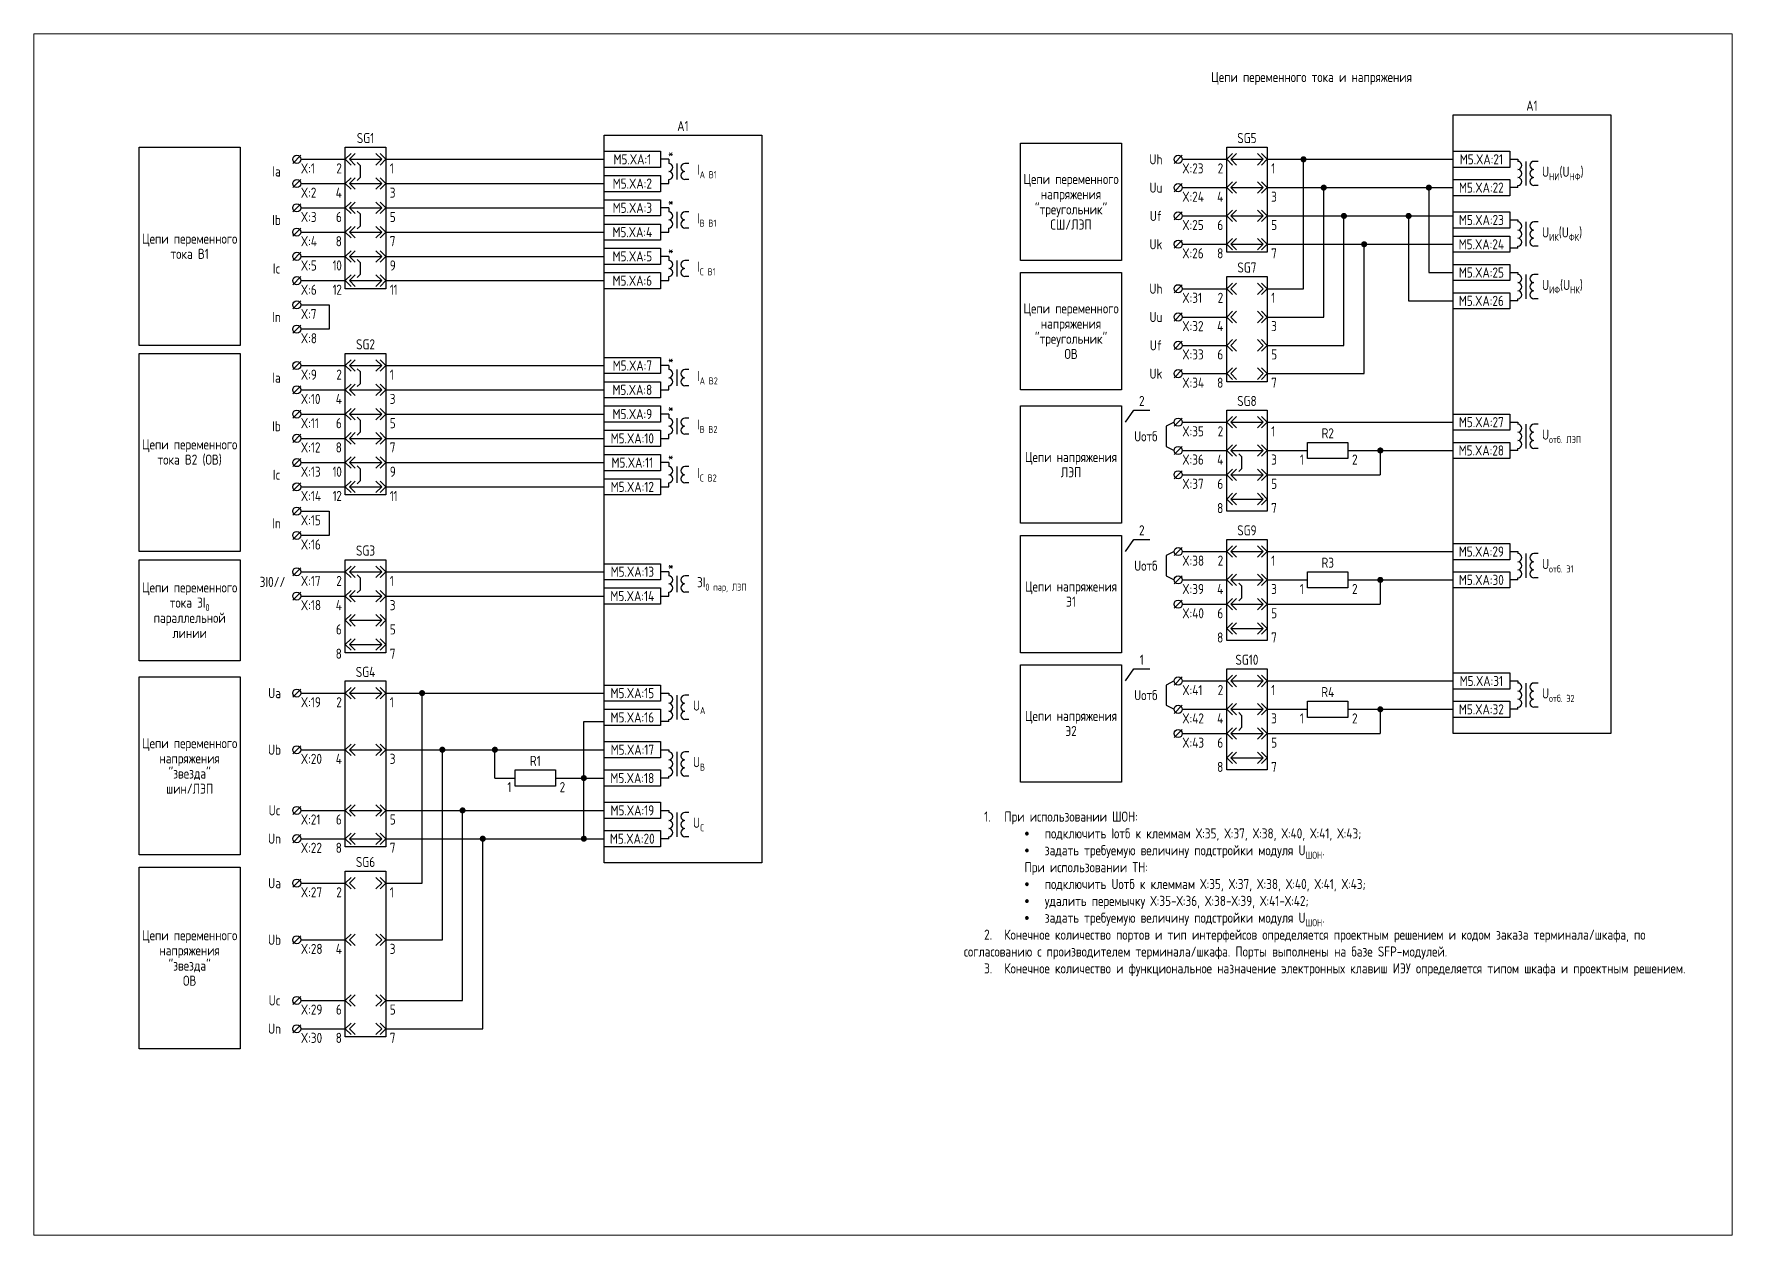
# Paper-space layout 'Лист1' of a CAD drawing. Header units: millimetres. Extents: x 31 to 266, y 22 to 188.
# The model-space entities are those that its viewports show. They can reach past a viewport. Long polylines and large blocks are cut down to what shows.
import ezdxf

# ---------------------------------------------------------------- set-up
doc = ezdxf.new("R2010")
doc.units = ezdxf.units.MM
doc.styles.add('Gost_type_A', font='GOST_A.TTF')

# ---------------------------------------------------------------- blocks, each defined once
blk = doc.blocks.new('БИ_разъем')
for p, q in [((0, 0), (1.41, 1.41)), ((0, 0), (1.41, 1.41)), ((0, 0), (1.41, -1.41)), ((0, 0), (1.41, -1.41)), ((1, 0), (2.41, 1.41)), ((1, 0), (2.41, -1.41)), ((1, 0), (9, 0)), ((9, 0), (7.59, 1.41)), ((9, 0), (7.59, -1.41)), ((10, 0), (8.59, 1.41)), ((10, 0), (8.59, 1.41)), ((10, 0), (8.59, -1.41)), ((10, 0), (8.59, -1.41))]:
    blk.add_line(p, q)
blk = doc.blocks.new('БИ_перемычка')
for p, q in [((2.97, -0.79), (3.67, -1.5)), ((3.67, -1.5), (3.67, -4.5)), ((2.97, -5.21), (3.67, -4.5))]:
    blk.add_line(p, q)
blk = doc.blocks.new('POINT')
at = {"const_width": 0.75}
blk.add_lwpolyline([(-0.375, 0, 1), (0.375, 0, 1)], format="xyb", close=True, dxfattribs=at)
blk = doc.blocks.new('БИ_разъем_холост')
for p, q in [((0, 0), (1.41, 1.41)), ((0, 0), (1.41, 1.41)), ((0, 0), (1.41, -1.41)), ((0, 0), (1.41, -1.41)), ((1, 0), (2.41, 1.41)), ((1, 0), (2.41, 1.41)), ((1, 0), (2.41, -1.41)), ((1, 0), (2.41, -1.41)), ((9, 0), (7.59, 1.41)), ((9, 0), (7.59, 1.41)), ((9, 0), (7.59, -1.41)), ((9, 0), (7.59, -1.41)), ((10, 0), (8.59, 1.41)), ((10, 0), (8.59, 1.41)), ((10, 0), (8.59, -1.41)), ((10, 0), (8.59, -1.41))]:
    blk.add_line(p, q)

msp = doc.modelspace()

# ---------------------------------------------------------------- linework, layer by layer
for p, q in [((66, 267), (64, 265)), ((157, 266), (155, 266)), ((284, 267), (282, 265)), ((314, 234), (314, 266)), ((66, 261), (64, 259)), ((155, 260), (157, 260)), ((284, 260), (282, 258)), ((319, 227), (319, 259)), ((345, 259), (345, 238)), ((66, 255), (64, 253)), ((157, 254), (155, 254)), ((284, 253), (282, 251)), ((340, 252), (340, 231)), ((66, 249), (64, 247)), ((155, 248), (157, 248)), ((305, 252), (351, 252)), ((324, 220), (324, 252)), ((284, 246), (282, 244)), ((329, 213), (329, 245)), ((66, 243), (64, 241)), ((157, 242), (155, 242)), ((66, 237), (64, 235)), ((155, 236), (157, 236)), ((345, 238), (351, 238)), ((284, 235), (282, 233)), ((305, 234), (314, 234)), ((340, 231), (351, 231)), ((66, 231), (64, 229)), ((284, 228), (282, 226)), ((305, 227), (319, 227)), ((66, 225), (64, 223)), ((284, 221), (282, 219)), ((305, 220), (324, 220)), ((66, 216), (64, 214)), ((157, 215), (155, 215)), ((284, 214), (282, 212)), ((305, 213), (329, 213)), ((66, 210), (64, 208)), ((155, 209), (157, 209)), ((66, 204), (64, 202)), ((157, 203), (155, 203)), ((270, 201), (272, 204)), ((272, 204), (276, 204)), ((284, 202), (282, 200)), ((66, 198), (64, 196)), ((155, 197), (157, 197)), ((284, 195), (282, 193)), ((333, 194), (333, 188)), ((66, 192), (64, 190)), ((157, 191), (155, 191)), ((66, 186), (64, 184)), ((155, 185), (157, 185)), ((284, 189), (282, 187)), ((305, 188), (333, 188)), ((66, 180), (64, 178)), ((66, 174), (64, 172)), ((270, 169), (272, 172)), ((272, 172), (276, 172)), ((284, 170), (282, 168)), ((66, 165), (64, 163)), ((157, 164), (155, 164)), ((284, 163), (282, 161)), ((333, 162), (333, 156)), ((66, 159), (64, 157)), ((155, 158), (157, 158)), ((284, 157), (282, 155)), ((305, 156), (333, 156)), ((270, 137), (272, 140)), ((272, 140), (276, 140)), ((66, 135), (64, 133)), ((284, 138), (282, 136)), ((96, 87), (96, 134)), ((284, 131), (282, 129)), ((136, 98), (136, 127)), ((136, 127), (141, 127)), ((333, 130), (333, 124)), ((284, 125), (282, 123)), ((305, 124), (333, 124)), ((66, 121), (64, 119)), ((101, 73), (101, 120)), ((114, 113), (114, 120)), ((114, 113), (119, 113)), ((129, 113), (141, 113)), ((66, 106), (64, 104)), ((106, 58), (106, 105)), ((66, 99), (64, 97)), ((111, 51), (111, 98)), ((66, 88), (64, 86)), ((87, 87), (96, 87)), ((66, 74), (64, 72)), ((87, 73), (101, 73)), ((66, 59), (64, 57)), ((87, 58), (106, 58)), ((66, 52), (64, 50)), ((87, 51), (111, 51))]:
    msp.add_line(p, q)
at = {"lineweight": 25}
for p, q in [((66, 266), (77, 266)), ((87, 266), (141, 266)), ((284.01, 266), (295, 266)), ((305.01, 266), (351, 266)), ((66, 260), (76.83, 260)), ((87, 260), (141, 260)), ((284.01, 259), (295, 259)), ((305.01, 259), (351, 259)), ((66, 254), (76.83, 254)), ((87, 254), (141, 254)), ((66, 248), (76.83, 248)), ((87, 248), (141, 248)), ((284.01, 252), (295, 252)), ((284.01, 245), (295, 245)), ((305.01, 245), (351, 245)), ((66, 242), (76.83, 242)), ((87, 242), (141, 242)), ((66, 236), (76.83, 236)), ((87, 236), (141, 236)), ((284.01, 234), (295, 234)), ((66, 230), (73, 230)), ((73, 230), (73, 224)), ((284.01, 227), (295, 227)), ((73, 224), (66, 224)), ((284.01, 220), (295, 220)), ((66, 215), (77, 215)), ((87, 215), (141, 215)), ((284.01, 213), (295, 213)), ((66, 209), (76.83, 209)), ((87, 209), (141, 209)), ((66, 203), (76.83, 203)), ((87, 203), (141, 203)), ((284, 201), (295, 201)), ((305.01, 201), (351, 201)), ((66, 197), (76.83, 197)), ((87, 197), (141, 197)), ((284.01, 194), (295, 194)), ((305.01, 194), (315, 194)), ((325, 194), (351, 194)), ((66, 191), (76.83, 191)), ((87, 191), (141, 191)), ((66, 185), (76.83, 185)), ((87, 185), (141, 185)), ((284.01, 188), (295, 188)), ((66, 179), (73, 179)), ((73, 179), (73, 173)), ((73, 173), (66, 173)), ((284, 169), (295, 169)), ((305.01, 169), (351, 169)), ((66, 164), (77, 164)), ((87, 164), (141, 164)), ((284.01, 162), (295, 162)), ((305.01, 162), (315, 162)), ((325, 162), (351, 162)), ((66, 158), (77, 158)), ((87, 158), (141, 158)), ((284.01, 156), (295, 156)), ((284, 137), (295, 137)), ((305.01, 137), (351, 137)), ((66, 134), (77, 134)), ((87, 134), (141, 134)), ((284.01, 130), (295, 130)), ((305.01, 130), (315, 130)), ((325, 130), (351, 130)), ((284.01, 124), (295, 124)), ((66, 120), (77, 120)), ((87, 120), (141, 120)), ((66, 105), (77, 105)), ((87, 105), (141, 105)), ((66, 98), (77, 98)), ((87, 98), (141, 98)), ((66, 87), (77, 87)), ((66, 73), (77, 73)), ((66, 58), (77, 58)), ((66, 51), (77, 51))]:
    msp.add_line(p, q, dxfattribs=at)
at = {"ltscale": 4}
for p, q in [((157, 266), (157, 265)), ((157, 265.5), (157, 265)), ((159, 265), (159, 261)), ((159, 265), (159, 261)), ((162, 265), (161, 265)), ((162, 265), (161, 265)), ((365, 266), (367, 266)), ((367, 266), (367, 265.5)), ((367, 266), (367, 265.5)), ((369, 265.5), (369, 261.5)), ((372, 265.5), (371, 265.5)), ((157, 260), (157, 261)), ((162, 261), (161, 261)), ((162, 261), (161, 261)), ((369, 263.5), (369, 259.5)), ((367, 259), (365, 259)), ((367, 259), (367, 259.5)), ((372, 259.5), (371, 259.5)), ((157, 254), (157, 253)), ((157, 253.5), (157, 253)), ((159, 253), (159, 249)), ((159, 253), (159, 249)), ((162, 253), (161, 253)), ((162, 253), (161, 253)), ((157, 248), (157, 249)), ((162, 249), (161, 249)), ((162, 249), (161, 249)), ((365, 251), (367, 251)), ((367, 251), (367, 250.5)), ((367, 251), (367, 250.5)), ((369, 250.5), (369, 246.5)), ((369, 248.5), (369, 244.5)), ((372, 250.5), (371, 250.5)), ((367, 244), (365, 244)), ((367, 244), (367, 244.5)), ((372, 244.5), (371, 244.5)), ((157, 242), (157, 241)), ((157, 241.5), (157, 241)), ((159, 241), (159, 237)), ((159, 241), (159, 237)), ((162, 241), (161, 241)), ((162, 241), (161, 241)), ((157, 236), (157, 237)), ((162, 237), (161, 237)), ((162, 237), (161, 237)), ((365, 238), (367, 238)), ((367, 238), (367, 237.5)), ((367, 238), (367, 237.5)), ((369, 237.5), (369, 233.5)), ((369, 235.5), (369, 231.5)), ((372, 237.5), (371, 237.5)), ((367, 231), (365, 231)), ((367, 231), (367, 231.5)), ((372, 231.5), (371, 231.5)), ((157, 215), (157, 214)), ((157, 214.5), (157, 214)), ((157, 209), (157, 210)), ((159, 214), (159, 210)), ((159, 214), (159, 210)), ((162, 214), (161, 214)), ((162, 214), (161, 214)), ((162, 210), (161, 210)), ((162, 210), (161, 210)), ((157, 203), (157, 202)), ((157, 202.5), (157, 202)), ((159, 202), (159, 198)), ((159, 202), (159, 198)), ((162, 202), (161, 202)), ((162, 202), (161, 202)), ((157, 197), (157, 198)), ((162, 198), (161, 198)), ((162, 198), (161, 198)), ((365, 201), (367, 201)), ((367, 201), (367, 200.5)), ((367, 201), (367, 200.5)), ((369, 200.5), (369, 196.5)), ((369, 198.5), (369, 194.5)), ((372, 200.5), (371, 200.5)), ((367, 194), (365, 194)), ((367, 194), (367, 194.5)), ((372, 194.5), (371, 194.5)), ((157, 191), (157, 190)), ((157, 190.5), (157, 190)), ((159, 190), (159, 186)), ((159, 190), (159, 186)), ((162, 190), (161, 190)), ((162, 190), (161, 190)), ((157, 185), (157, 186)), ((162, 186), (161, 186)), ((162, 186), (161, 186)), ((365, 169), (367, 169)), ((367, 169), (367, 168.5)), ((367, 169), (367, 168.5)), ((369, 168.5), (369, 164.5)), ((372, 168.5), (371, 168.5)), ((157, 164), (157, 163)), ((369, 166.5), (369, 162.5)), ((157, 163.5), (157, 163)), ((159, 163), (159, 159)), ((159, 163), (159, 159)), ((162, 163), (161, 163)), ((162, 163), (161, 163)), ((367, 162), (365, 162)), ((367, 162), (367, 162.5)), ((372, 162.5), (371, 162.5)), ((157, 158), (157, 159)), ((162, 159), (161, 159)), ((162, 159), (161, 159)), ((365, 137), (367, 137)), ((367, 137), (367, 136.5)), ((367, 137), (367, 136.5)), ((369, 136.5), (369, 132.5)), ((369, 134.5), (369, 130.5)), ((372, 136.5), (371, 136.5)), ((155, 134), (157, 134)), ((157, 134), (157, 133.5)), ((157, 134), (157, 133.5)), ((159, 133.5), (159, 129.5)), ((159, 131.5), (159, 127.5)), ((162, 133.5), (161, 133.5)), ((367, 130), (367, 130.5)), ((372, 130.5), (371, 130.5)), ((157, 127), (155, 127)), ((157, 127), (157, 127.5)), ((162, 127.5), (161, 127.5)), ((367, 130), (365, 130)), ((155, 120), (157, 120)), ((157, 120), (157, 119.5)), ((157, 120), (157, 119.5)), ((159, 119.5), (159, 115.5)), ((162, 119.5), (161, 119.5)), ((157, 113), (157, 113.5)), ((159, 117.5), (159, 113.5)), ((162, 113.5), (161, 113.5)), ((157, 113), (155, 113)), ((155, 105), (157, 105)), ((157, 105), (157, 104.5)), ((157, 105), (157, 104.5)), ((159, 104.5), (159, 100.5)), ((159, 102.5), (159, 98.5)), ((162, 104.5), (161, 104.5)), ((157, 98), (155, 98)), ((157, 98), (157, 98.5)), ((162, 98.5), (161, 98.5))]:
    msp.add_line(p, q, dxfattribs=at)
for points in [[(351, 277), (390, 277), (390, 124), (351, 124)], [(141, 272), (180, 272), (180, 92), (141, 92)], [(141, 268), (155, 268), (155, 264), (141, 264)], [(351, 268), (365, 268), (365, 264), (351, 264)], [(141, 262), (155, 262), (155, 258), (141, 258)], [(351, 261), (365, 261), (365, 257), (351, 257)], [(141, 256), (155, 256), (155, 252), (141, 252)], [(351, 253), (365, 253), (365, 249), (351, 249)], [(141, 250), (155, 250), (155, 246), (141, 246)], [(141, 244), (155, 244), (155, 240), (141, 240)], [(351, 247), (365, 247), (365, 243), (351, 243)], [(351, 240), (365, 240), (365, 236), (351, 236)], [(141, 238), (155, 238), (155, 234), (141, 234)], [(351, 233), (365, 233), (365, 229), (351, 229)], [(141, 217), (155, 217), (155, 213), (141, 213)], [(141, 211), (155, 211), (155, 207), (141, 207)], [(141, 205), (155, 205), (155, 201), (141, 201)], [(351, 203), (365, 203), (365, 199), (351, 199)], [(141, 199), (155, 199), (155, 195), (141, 195)], [(315, 196), (325, 196), (325, 192), (315, 192)], [(351, 196), (365, 196), (365, 192), (351, 192)], [(141, 193), (155, 193), (155, 189), (141, 189)], [(141, 187), (155, 187), (155, 183), (141, 183)], [(351, 171), (365, 171), (365, 167), (351, 167)], [(141, 166), (155, 166), (155, 162), (141, 162)], [(315, 164), (325, 164), (325, 160), (315, 160)], [(351, 164), (365, 164), (365, 160), (351, 160)], [(141, 160), (155, 160), (155, 156), (141, 156)], [(351, 139), (365, 139), (365, 135), (351, 135)], [(141, 136), (155, 136), (155, 132), (141, 132)], [(315, 132), (325, 132), (325, 128), (315, 128)], [(351, 132), (365, 132), (365, 128), (351, 128)], [(141, 130), (155, 130), (155, 126), (141, 126)], [(141, 122), (155, 122), (155, 118), (141, 118)], [(119, 115), (129, 115), (129, 111), (119, 111)], [(141, 115), (155, 115), (155, 111), (141, 111)], [(141, 107), (155, 107), (155, 103), (141, 103)], [(141, 100), (155, 100), (155, 96), (141, 96)]]:
    msp.add_lwpolyline(points, close=True)
at = {"lineweight": 25}
for points in [[(51, 220), (26, 220), (26, 269), (51, 269)], [(77, 269), (87, 269), (87, 234), (77, 234)], [(269, 241), (244, 241), (244, 270), (269, 270)], [(295, 269), (305, 269), (305, 243), (295, 243)], [(269, 209), (244, 209), (244, 238), (269, 238)], [(295, 237), (305, 237), (305, 211), (295, 211)], [(51, 169), (26, 169), (26, 218), (51, 218)], [(77, 218), (87, 218), (87, 183), (77, 183)], [(269, 176), (244, 176), (244, 205), (269, 205)], [(295, 204), (305, 204), (305, 179), (295, 179)], [(269, 144), (244, 144), (244, 173), (269, 173)], [(295, 172), (305, 172), (305, 147), (295, 147)], [(51, 142), (26, 142), (26, 167), (51, 167)], [(77, 167), (87, 167), (87, 144), (77, 144)], [(269, 112), (244, 112), (244, 141), (269, 141)], [(295, 140), (305, 140), (305, 115), (295, 115)], [(51, 94), (26, 94), (26, 138), (51, 138)], [(77, 137), (87, 137), (87, 96), (77, 96)], [(51, 46), (26, 46), (26, 91), (51, 91)], [(77, 90), (87, 90), (87, 49), (77, 49)]]:
    msp.add_lwpolyline(points, close=True, dxfattribs=at)
for points in [[(282, 201), (280, 200), (280, 195), (282, 194)], [(282, 169), (280, 168), (280, 163), (282, 162)], [(282, 137), (280, 136), (280, 131), (282, 130)]]:
    msp.add_lwpolyline(points)
for centre in [(65, 266), (283, 266), (65, 260), (283, 259), (65, 254), (283, 252), (65, 248), (283, 245), (65, 242), (65, 236), (65, 230), (283, 234), (283, 227), (65, 224), (283, 220), (65, 215), (65, 209), (283, 213), (65, 203), (283, 201), (65, 197), (283, 194), (65, 191), (283, 188), (65, 185), (65, 179), (65, 173), (283, 169), (65, 164), (283, 162), (65, 158), (283, 156), (65, 134), (283, 137), (283, 130), (283, 124), (65, 120), (65, 105), (65, 98), (65, 87), (65, 73), (65, 58), (65, 51)]:
    msp.add_circle(centre, 1)
at = {"ltscale": 4}
for centre, start, end in [((157, 264), 270, 90), ((157, 264), 270, 90), ((161, 264), 90, 270), ((161, 264), 90, 270), ((367, 264.5), 270, 90), ((371, 264.5), 90, 270), ((371, 264.5), 90, 270), ((157, 262), 270, 90), ((157, 262), 270, 90), ((161, 262), 90, 270), ((161, 262), 90, 270), ((367, 262.5), 270, 90), ((367, 260.5), 270, 90), ((371, 262.5), 90, 270), ((371, 262.5), 90, 270), ((371, 260.5), 90, 270), ((157, 252), 270, 90), ((157, 252), 270, 90), ((161, 252), 90, 270), ((161, 252), 90, 270), ((157, 250), 270, 90), ((157, 250), 270, 90), ((161, 250), 90, 270), ((161, 250), 90, 270), ((367, 249.5), 270, 90), ((367, 247.5), 270, 90), ((371, 249.5), 90, 270), ((371, 249.5), 90, 270), ((371, 247.5), 90, 270), ((371, 247.5), 90, 270), ((367, 245.5), 270, 90), ((371, 245.5), 90, 270), ((157, 240), 270, 90), ((157, 240), 270, 90), ((161, 240), 90, 270), ((161, 240), 90, 270), ((157, 238), 270, 90), ((157, 238), 270, 90), ((161, 238), 90, 270), ((161, 238), 90, 270), ((367, 236.5), 270, 90), ((367, 234.5), 270, 90), ((371, 236.5), 90, 270), ((371, 236.5), 90, 270), ((371, 234.5), 90, 270), ((371, 234.5), 90, 270), ((367, 232.5), 270, 90), ((371, 232.5), 90, 270), ((157, 213), 270, 90), ((157, 213), 270, 90), ((157, 211), 270, 90), ((157, 211), 270, 90), ((161, 213), 90, 270), ((161, 213), 90, 270), ((161, 211), 90, 270), ((161, 211), 90, 270), ((157, 201), 270, 90), ((157, 201), 270, 90), ((161, 201), 90, 270), ((161, 201), 90, 270), ((157, 199), 270, 90), ((157, 199), 270, 90), ((161, 199), 90, 270), ((161, 199), 90, 270), ((367, 199.5), 270, 90), ((367, 197.5), 270, 90), ((371, 199.5), 90, 270), ((371, 199.5), 90, 270), ((371, 197.5), 90, 270), ((371, 197.5), 90, 270), ((367, 195.5), 270, 90), ((371, 195.5), 90, 270), ((157, 189), 270, 90), ((157, 189), 270, 90), ((161, 189), 90, 270), ((161, 189), 90, 270), ((157, 187), 270, 90), ((157, 187), 270, 90), ((161, 187), 90, 270), ((161, 187), 90, 270), ((367, 167.5), 270, 90), ((371, 167.5), 90, 270), ((371, 167.5), 90, 270), ((367, 165.5), 270, 90), ((367, 163.5), 270, 90), ((371, 165.5), 90, 270), ((371, 165.5), 90, 270), ((371, 163.5), 90, 270), ((157, 162), 270, 90), ((157, 162), 270, 90), ((157, 160), 270, 90), ((157, 160), 270, 90), ((161, 162), 90, 270), ((161, 162), 90, 270), ((161, 160), 90, 270), ((161, 160), 90, 270), ((367, 135.5), 270, 90), ((367, 133.5), 270, 90), ((371, 135.5), 90, 270), ((371, 135.5), 90, 270), ((371, 133.5), 90, 270), ((371, 133.5), 90, 270), ((157, 132.5), 270, 90), ((157, 130.5), 270, 90), ((161, 132.5), 90, 270), ((161, 132.5), 90, 270), ((161, 130.5), 90, 270), ((161, 130.5), 90, 270), ((367, 131.5), 270, 90), ((371, 131.5), 90, 270), ((157, 128.5), 270, 90), ((161, 128.5), 90, 270), ((157, 118.5), 270, 90), ((161, 118.5), 90, 270), ((161, 118.5), 90, 270), ((157, 116.5), 270, 90), ((157, 114.5), 270, 90), ((161, 116.5), 90, 270), ((161, 116.5), 90, 270), ((161, 114.5), 90, 270), ((157, 103.5), 270, 90), ((157, 101.5), 270, 90), ((161, 103.5), 90, 270), ((161, 103.5), 90, 270), ((161, 101.5), 90, 270), ((161, 101.5), 90, 270), ((157, 99.5), 270, 90), ((161, 99.5), 90, 270)]:
    msp.add_arc(centre, 1, start, end, dxfattribs=at)

# ---------------------------------------------------------------- block references
at = {"lineweight": 25}
for name, p in [('БИ_разъем', (77, 266)), ('БИ_перемычка', (77, 266)), ('БИ_разъем', (295, 266)), ('БИ_разъем', (77, 260)), ('БИ_разъем', (295, 259)), ('БИ_разъем', (77, 254)), ('БИ_перемычка', (77, 254)), ('БИ_разъем', (295, 252)), ('БИ_разъем', (77, 248)), ('БИ_разъем', (295, 245)), ('БИ_разъем', (77, 242)), ('БИ_перемычка', (77, 242)), ('БИ_разъем', (77, 236)), ('БИ_разъем', (77, 215)), ('БИ_перемычка', (77, 215)), ('БИ_разъем', (77, 209)), ('БИ_разъем', (77, 203)), ('БИ_перемычка', (77, 203)), ('БИ_разъем', (295, 201)), ('БИ_разъем', (77, 197)), ('БИ_разъем', (295, 194)), ('БИ_перемычка', (295, 194)), ('БИ_разъем', (77, 191)), ('БИ_перемычка', (77, 191)), ('БИ_разъем', (295, 188)), ('БИ_разъем', (77, 185)), ('БИ_разъем', (295, 182)), ('БИ_разъем', (295, 169)), ('БИ_разъем', (77, 164)), ('БИ_перемычка', (77, 164)), ('БИ_разъем', (295, 162)), ('БИ_перемычка', (295, 162)), ('БИ_разъем', (77, 158)), ('БИ_разъем', (295, 156)), ('БИ_разъем', (77, 152)), ('БИ_разъем', (295, 150)), ('БИ_разъем', (77, 146)), ('БИ_разъем', (77, 134)), ('БИ_разъем', (295, 137)), ('БИ_разъем', (295, 130)), ('БИ_перемычка', (295, 130)), ('БИ_разъем', (295, 124)), ('БИ_разъем', (77, 120)), ('БИ_разъем', (295, 118)), ('БИ_разъем', (77, 105)), ('БИ_разъем', (77, 98))]:
    msp.add_blockref(name, p, dxfattribs=at)
for name, p in [('POINT', (314, 266)), ('POINT', (319, 259)), ('POINT', (345, 259)), ('POINT', (324, 252)), ('POINT', (340, 252)), ('POINT', (329, 245)), ('БИ_разъем_холост', (295, 234)), ('БИ_разъем_холост', (295, 227)), ('БИ_разъем_холост', (295, 220)), ('БИ_разъем_холост', (295, 213)), ('POINT', (333, 194)), ('POINT', (333, 162)), ('POINT', (96, 134)), ('POINT', (333, 130)), ('POINT', (101, 120)), ('POINT', (114, 120)), ('POINT', (136, 113)), ('POINT', (106, 105)), ('POINT', (111, 98)), ('POINT', (136, 98)), ('БИ_разъем_холост', (77, 87)), ('БИ_разъем_холост', (77, 73)), ('БИ_разъем_холост', (77, 58)), ('БИ_разъем_холост', (77, 51))]:
    msp.add_blockref(name, p)

# ---------------------------------------------------------------- texts
at = {"lineweight": 25, "char_height": 2.5, "line_spacing_factor": 0.9, "style": 'Gost_type_A'}
for s, insert, width, attachment_point in [('Цепи переменного тока и напряжения', (316, 286), 122, 5), ('SG1', (82, 270), 10, 8), ('SG5', (300, 270), 10, 8), ('X:1', (66, 265), 10, 1), ('{\\T0.9;2}', (76, 265), 5, 3), ('{\\T0.9;1}', (88, 265), 5, 1), ('Uh', (277.5, 266), 11, 5), ('X:23', (284, 265), 8, 1), ('{\\T0.9;2}', (294, 265), 5, 3), ('{\\T0.9;1}', (306, 265), 5, 1), ('Ia', (60, 263), 10, 5), ('Цепи переменного напряжения\\P"треугольник"\\PСШ/ЛЭП', (256.5, 255.5), 25, 5), ('X:2', (66, 259), 10, 1), ('{\\T0.9;4}', (76, 259), 5, 3), ('{\\T0.9;3}', (88, 259), 5, 1), ('Uu', (277.5, 259), 11, 5), ('X:24', (284, 258), 8, 1), ('{\\T0.9;4}', (294, 258), 5, 3), ('{\\T0.9;3}', (306, 258), 5, 1), ('Ib', (60, 251), 10, 5), ('X:3', (66, 253), 10, 1), ('{\\T0.9;6}', (76, 253), 5, 3), ('{\\T0.9;5}', (88, 253), 5, 1), ('Uf', (277.5, 252), 11, 5), ('X:25', (284, 251), 8, 1), ('{\\T0.9;6}', (294, 251), 5, 3), ('{\\T0.9;5}', (306, 251), 5, 1), ('Цепи переменного тока В1', (38.5, 244.5), 25, 5), ('X:4', (66, 247), 10, 1), ('{\\T0.9;8}', (76, 247), 5, 3), ('{\\T0.9;7}', (88, 247), 5, 1), ('Uk', (277.5, 245), 11, 5), ('X:26', (284, 244), 8, 1), ('{\\T0.9;8}', (294, 244), 5, 3), ('{\\T0.9;7}', (306, 244), 5, 1), ('Ic', (60, 239), 10, 5), ('X:5', (66, 241), 10, 1), ('{\\T0.9;10}', (76, 241), 5, 3), ('{\\T0.9;9}', (88, 241), 5, 1), ('SG7', (300, 238), 10, 8), ('Uh', (277.5, 234), 11, 5), ('X:6', (66, 235), 10, 1), ('{\\T0.9;12}', (76, 235), 5, 3), ('{\\T0.9;11}', (88, 235), 5, 1), ('X:31', (284, 233), 8, 1), ('{\\T0.9;2}', (294, 233), 5, 3), ('{\\T0.9;1}', (306, 233), 5, 1), ('In', (60, 227), 10, 5), ('X:7', (66, 229), 10, 1), ('Цепи переменного напряжения\\P"треугольник"\\PОВ', (256.5, 223.5), 25, 5), ('Uu', (277.5, 227), 11, 5), ('X:8', (66, 223), 10, 1), ('X:32', (284, 226), 8, 1), ('{\\T0.9;4}', (294, 226), 5, 3), ('{\\T0.9;3}', (306, 226), 5, 1), ('SG2', (82, 219), 10, 8), ('Uf', (277.5, 220), 11, 5), ('X:33', (284, 219), 8, 1), ('{\\T0.9;6}', (294, 219), 5, 3), ('{\\T0.9;5}', (306, 219), 5, 1), ('Uk', (277.5, 213), 11, 5), ('Ia', (60, 212), 10, 5), ('X:9', (66, 214), 10, 1), ('{\\T0.9;2}', (76, 214), 5, 3), ('{\\T0.9;1}', (88, 214), 5, 1), ('X:34', (284, 212), 8, 1), ('{\\T0.9;8}', (294, 212), 5, 3), ('{\\T0.9;7}', (306, 212), 5, 1), ('X:10', (66, 208), 10, 1), ('{\\T0.9;4}', (76, 208), 5, 3), ('{\\T0.9;3}', (88, 208), 5, 1), ('2', (274, 205), 4, 8), ('SG8', (300, 205), 10, 8), ('X:11', (66, 202), 10, 1), ('{\\T0.9;6}', (76, 202), 5, 3), ('{\\T0.9;5}', (88, 202), 5, 1), ('Ib', (60, 200), 10, 5), ('\\A1;Uотб', (275, 197.5), 12, 5), ('X:35', (284, 200), 9, 1), ('{\\T0.9;2}', (294, 200), 5, 3), ('{\\T0.9;1}', (306, 200), 5, 1), ('R2', (320, 197), 10, 8), ('Цепи переменного тока В2 (ОВ)', (38.5, 193.5), 25, 5), ('X:12', (66, 196), 10, 1), ('{\\T0.9;8}', (76, 196), 5, 3), ('{\\T0.9;7}', (88, 196), 5, 1), ('Цепи напряжения ЛЭП', (256.5, 190.5), 25, 5), ('Ic', (60, 188), 10, 5), ('X:13', (66, 190), 10, 1), ('{\\T0.9;10}', (76, 190), 5, 3), ('{\\T0.9;9}', (88, 190), 5, 1), ('X:36', (284, 193), 9, 1), ('{\\T0.9;4}', (294, 193), 5, 3), ('{\\T0.9;3}', (306, 193), 5, 1), ('{\\T0.9;1}', (314, 193), 5, 3), ('{\\T0.9;2}', (326, 193), 5, 1), ('X:37', (284, 187), 9, 1), ('{\\T0.9;6}', (294, 187), 5, 3), ('{\\T0.9;5}', (306, 187), 5, 1), ('X:14', (66, 184), 10, 1), ('{\\T0.9;12}', (76, 184), 5, 3), ('{\\T0.9;11}', (88, 184), 5, 1), ('{\\T0.9;8}', (294, 181), 5, 3), ('{\\T0.9;7}', (306, 181), 5, 1), ('In', (60, 176), 10, 5), ('X:15', (66, 178), 10, 1), ('2', (274, 173), 4, 8), ('SG9', (300, 173), 10, 8), ('X:16', (66, 172), 10, 1), ('SG3', (82, 168), 10, 8), ('X:38', (284, 168), 9, 1), ('\\A1;Uотб', (275, 165.5), 12, 5), ('{\\T0.9;2}', (294, 168), 5, 3), ('{\\T0.9;1}', (306, 168), 5, 1), ('R3', (320, 165), 10, 8), ('\\A1;Цепи переменного тока 3I{\\H0.7x;\\S^ 0;}\\Pпараллельной линии', (38.5, 154.5), 25, 5), ('3I0//', (59, 161.5), 12, 5), ('X:17', (66, 163), 9, 1), ('{\\T0.9;2}', (76, 163), 5, 3), ('{\\T0.9;1}', (88, 163), 5, 1), ('Цепи напряжения Э1', (256.5, 158.5), 25, 5), ('X:39', (284, 161), 9, 1), ('{\\T0.9;4}', (294, 161), 5, 3), ('{\\T0.9;3}', (306, 161), 5, 1), ('{\\T0.9;1}', (314, 161), 5, 3), ('{\\T0.9;2}', (326, 161), 5, 1), ('X:18', (66, 157), 9, 1), ('{\\T0.9;4}', (76, 157), 5, 3), ('{\\T0.9;3}', (88, 157), 5, 1), ('X:40', (284, 155), 9, 1), ('{\\T0.9;6}', (294, 155), 5, 3), ('{\\T0.9;5}', (306, 155), 5, 1), ('{\\T0.9;6}', (76, 151), 5, 3), ('{\\T0.9;5}', (88, 151), 5, 1), ('{\\T0.9;8}', (294, 149), 5, 3), ('{\\T0.9;7}', (306, 149), 5, 1), ('{\\T0.9;8}', (76, 145), 5, 3), ('{\\T0.9;7}', (88, 145), 5, 1), ('1', (274, 141), 4, 8), ('SG10', (300, 141), 10, 8), ('SG4', (82, 138), 10, 8), ('Ua', (59.5, 134), 11, 5), ('\\A1;Uотб', (275, 133.5), 12, 5), ('X:41', (284, 136), 9, 1), ('{\\T0.9;2}', (294, 136), 5, 3), ('{\\T0.9;1}', (306, 136), 5, 1), ('R4', (320, 133), 10, 8), ('X:19', (66, 133), 8, 1), ('{\\T0.9;2}', (76, 133), 5, 3), ('{\\T0.9;1}', (88, 133), 5, 1), ('Цепи напряжения Э2', (256.5, 126.5), 25, 5), ('X:42', (284, 129), 9, 1), ('{\\T0.9;4}', (294, 129), 5, 3), ('{\\T0.9;3}', (306, 129), 5, 1), ('{\\T0.9;1}', (314, 129), 5, 3), ('{\\T0.9;2}', (326, 129), 5, 1), ('Цепи переменного напряжения\\P"звезда"\\Pшин/ЛЭП', (38.5, 116), 25, 5), ('X:43', (284, 123), 9, 1), ('{\\T0.9;6}', (294, 123), 5, 3), ('{\\T0.9;5}', (306, 123), 5, 1), ('Ub', (59.5, 120), 11, 5), ('X:20', (66, 119), 8, 1), ('{\\T0.9;4}', (76, 119), 5, 3), ('{\\T0.9;3}', (88, 119), 5, 1), ('R1', (124, 116), 10, 8), ('{\\T0.9;8}', (294, 117), 5, 3), ('{\\T0.9;7}', (306, 117), 5, 1), ('{\\T0.9;1}', (118, 112), 5, 3), ('{\\T0.9;2}', (130, 112), 5, 1), ('Uc', (59.5, 105), 11, 5), ('X:21', (66, 104), 8, 1), ('{\\T0.9;6}', (76, 104), 5, 3), ('{\\T0.9;5}', (88, 104), 5, 1), ('Un', (59.5, 98), 11, 5), ('X:22', (66, 97), 8, 1), ('{\\T0.9;8}', (76, 97), 5, 3), ('{\\T0.9;7}', (88, 97), 5, 1), ('SG6', (82, 91), 10, 8), ('Ua', (59.5, 87), 11, 5), ('X:27', (66, 86), 8, 1), ('{\\T0.9;2}', (76, 86), 5, 3), ('{\\T0.9;1}', (88, 86), 5, 1), ('Цепи переменного напряжения\\P"звезда"\\PОВ', (38.5, 68.5), 25, 5), ('Ub', (59.5, 73), 11, 5), ('X:28', (66, 72), 8, 1), ('{\\T0.9;4}', (76, 72), 5, 3), ('{\\T0.9;3}', (88, 72), 5, 1), ('Uc', (59.5, 58), 11, 5), ('X:29', (66, 57), 8, 1), ('{\\T0.9;6}', (76, 57), 5, 3), ('{\\T0.9;5}', (88, 57), 5, 1), ('Un', (59.5, 51), 11, 5), ('X:30', (66, 50), 8, 1), ('{\\T0.9;8}', (76, 50), 5, 3), ('{\\T0.9;7}', (88, 50), 5, 1)]:
    msp.add_mtext(s, dxfattribs=dict(at, insert=insert, width=width, attachment_point=attachment_point))
at = {"char_height": 2.5, "width": 39, "attachment_point": 8, "line_spacing_factor": 0.9, "style": 'Gost_type_A'}
for insert in [(370.5, 278), (160.5, 273)]:
    msp.add_mtext('A1', dxfattribs=dict(at, insert=insert))
at = {"char_height": 2.5, "style": 'Gost_type_A'}
for s, insert, width, attachment_point in [('M5.XA:1', (148, 266), 14, 5), ('*', (157.5, 267.5), 3, 5), ('\\A1;I{\\H0.7x;\\S^ A В1;}', (164, 263), 8, 4), ('M5.XA:21', (358, 266), 14, 5), ('M5.XA:2', (147.99, 260), 14.018, 5), ('\\A1;U{\\H0.7x;\\S^ НИ;}(U{\\H0.7x;\\S^ НФ;})', (373, 262.5), 12, 4), ('M5.XA:22', (357.99, 259), 14.018, 5), ('M5.XA:3', (148, 254), 14, 5), ('*', (157.5, 255.5), 3, 5), ('\\A1;I{\\H0.7x;\\S^ В B1;}', (164, 251), 8, 4), ('M5.XA:23', (358, 251), 14, 5), ('M5.XA:4', (147.99, 247.99), 14.018, 5), ('\\A1;U{\\H0.7x;\\S^ ИК;\\H1.42857x;(U\\H0.7x;\\S^ ФК;\\H1.42857x;)}', (373, 247.5), 12, 4), ('*', (157.5, 243.5), 3, 5), ('M5.XA:24', (357.99, 244.99), 14.018, 5), ('M5.XA:5', (148, 242), 14, 5), ('\\A1;I{\\H0.7x;\\S^ C B1;}', (164, 239), 8, 4), ('M5.XA:6', (147.99, 235.99), 14.018, 5), ('M5.XA:25', (358, 238), 14, 5), ('\\A1;U{\\H0.7x;\\S^ ИФ;\\H1.42857x;(U\\H0.7x;\\S^ НК;\\H1.42857x;)}', (373, 234.5), 12, 4), ('M5.XA:26', (357.99, 231), 14.018, 5), ('M5.XA:7', (148, 215), 14, 5), ('*', (157.5, 216.5), 3, 5), ('M5.XA:8', (147.99, 208.99), 14.018, 5), ('\\A1;I{\\H0.7x;\\S^ A B2;}', (164, 212), 8, 4), ('M5.XA:9', (148, 203), 14, 5), ('*', (157.5, 204.5), 3, 5), ('\\A1;I{\\H0.7x;\\S^ В B2;}', (164, 200), 8, 4), ('M5.XA:27', (357.99, 201), 14.018, 5), ('M5.XA:10', (147.99, 196.99), 14.018, 5), ('\\A1;U{\\H0.7x;\\S^ отб. ЛЭП;}', (373, 197.5), 12, 4), ('M5.XA:28', (357.99, 194), 14.018, 5), ('M5.XA:11', (148, 191), 14, 5), ('*', (157.5, 192.5), 3, 5), ('\\A1;I{\\H0.7x;\\S^ C B2;}', (164, 188), 8, 4), ('M5.XA:12', (147.99, 185), 14.018, 5), ('M5.XA:29', (357.99, 169), 14.018, 5), ('M5.XA:13', (148, 164.01), 14, 5), ('*', (157.5, 165.5), 3, 5), ('\\A1;U{\\H0.7x;\\S^ отб. Э1;}', (373, 165.5), 12, 4), ('\\A1;3I{\\H0.7x;\\S^ 0 пар, ЛЭП;}', (164, 161), 8, 4), ('M5.XA:30', (357.99, 162), 14.018, 5), ('M5.XA:14', (147.99, 158), 14.018, 5), ('M5.XA:15', (148, 134), 14, 5), ('M5.XA:31', (357.99, 137), 14.018, 5), ('\\A1;U{\\H0.7x;\\S^ отб. Э2;}', (373, 133.5), 12, 4), ('\\A1;U{\\H0.7x;\\S^ A;}', (163, 130.5), 12, 4), ('M5.XA:32', (357.99, 130), 14.018, 5), ('M5.XA:16', (147.99, 127.99), 14.018, 5), ('M5.XA:17', (148, 120), 14, 5), ('\\A1;U{\\H0.7x;\\S^ B;}', (163, 116.5), 12, 4), ('M5.XA:18', (147.99, 112.99), 14.018, 5), ('M5.XA:19', (148, 105), 14, 5), ('\\A1;U{\\H0.7x;\\S^ C;}', (163, 101.5), 12, 4), ('\\A1;\\P\\P\\P\\P\\pxi2,t4;1.^IПри использовании ШОН:\\P\\pi6,t4,5,8;{\\fSymbol|b0|i0|c2|p18;·^I}подключить Iотб к клеммам {\\A0;Х:35, Х:37, Х:38, Х:40, Х:41, Х:43};\\P{\\fSymbol|b0|i0|c2|p18;·^I}задать требуемую величину подстройки модуля U{\\H0.7x;\\S^ ШОН;\\H1.42857x;.\\P\\pi4,t4;}При использовании ТН:\\P\\pi6,t4,5,8;{\\fSymbol|b0|i0|c2|p18;·^I}подключить Uотб к клеммам {\\A0;Х:35, Х:37, Х:38, Х:40, Х:41, Х:43};\\P{\\fSymbol|b0|i0|c2|p18;·^I}удалить перемычку {\\A0;Х:35-Х:36, Х:38-Х:39, Х:41-Х:42};\\P{\\fSymbol|b0|i0|c2|p18;·^I}задать требуемую величину подстройки модуля U{\\H0.7x;\\S^ ШОН;\\H1.42857x;.\\P\\pi2,t4;2.^IКонечное количество портов и тип интерфейсов определяется проектным решением и кодом заказа терминала/шкафа, по согласованию с производителем терминала/шкафа. Порты выполнены на базе SFP-модулей.\\P3.^IКонечное количество и функциональное назначение электронных клавиш ИЭУ определяется типом шкафа и проектным решением.}', (230, 64), 180, 7), ('M5.XA:20', (147.99, 97.99), 14.018, 5)]:
    msp.add_mtext(s, dxfattribs=dict(at, insert=insert, width=width, attachment_point=attachment_point))

psp = doc.layouts.new('Лист1')

# ---------------------------------------------------------------- viewports
at = {"layer": '0'}
psp.add_viewport(center=(148.51, 105.01), size=(235.18, 166.3039), view_center_point=(210, 148.5), view_height=297, dxfattribs=at)

doc.saveas('drawing.dxf')
